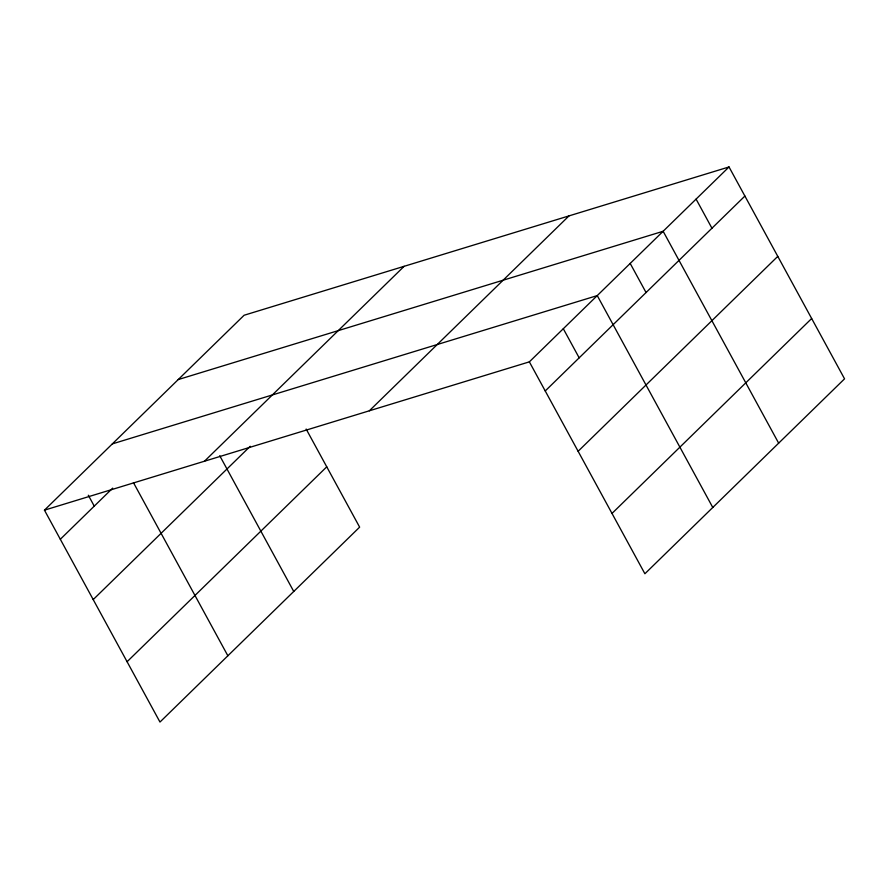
<?xml version="1.0" encoding="UTF-8"?>
<svg xmlns="http://www.w3.org/2000/svg" width="889" height="889" viewBox="0 0 889 889"><rect width="100%" height="100%" fill="white"/><g stroke="black" fill="none" stroke-linecap="round" stroke-linejoin="round"><path stroke-width="1.33" d="M306.149 429.043L359.634 527.144L159.976 722.046L44.45 510.164L244.108 315.251L729.024 166.954L844.55 378.836L644.892 573.749L529.366 361.856L729.024 166.954M60.319 539.267L112.681 488.139M204.47 461.224L404.128 266.311M93.201 599.586L250.231 446.289M369.346 410.796L569.004 215.894M127.083 661.727L326.752 466.825M545.235 390.96L744.893 196.058M578.117 451.279L777.775 256.376M611.999 513.431L811.668 318.518M178.222 379.57L663.138 231.273L778.664 443.155M112.336 443.889L597.252 295.593L712.778 507.475M44.45 510.164L529.366 361.856M696.087 199.114L711.945 228.217M630.19 263.433L646.059 292.537M563.304 328.73L579.172 357.834M219.739 455.724L293.748 591.463M133.461 482.649L227.862 655.782M88.311 495.217L94.256 506.13"/></g></svg>
